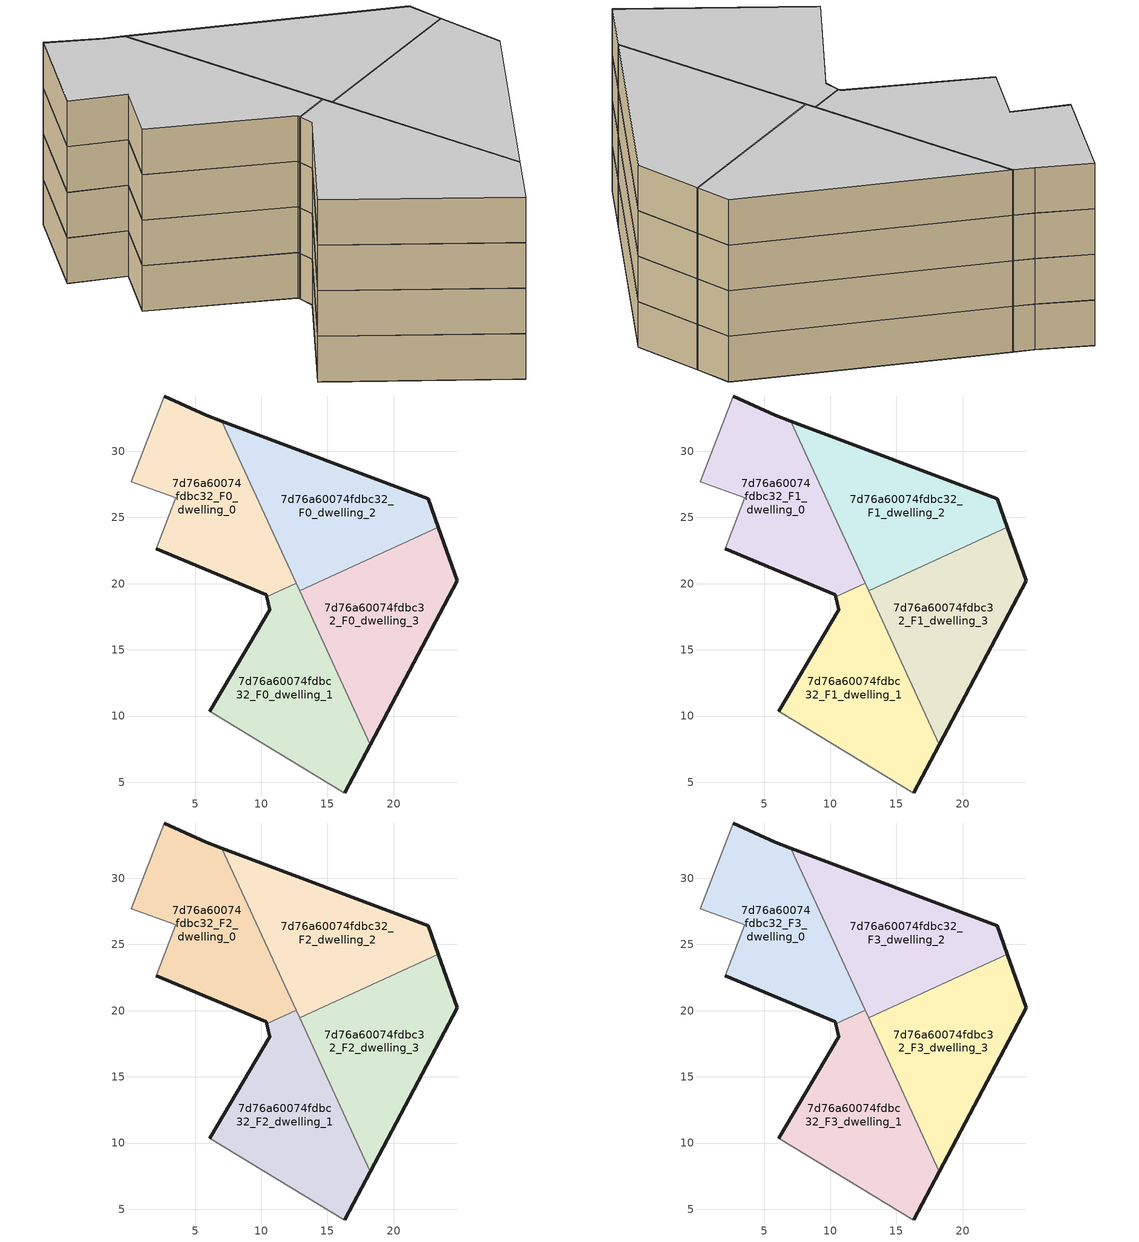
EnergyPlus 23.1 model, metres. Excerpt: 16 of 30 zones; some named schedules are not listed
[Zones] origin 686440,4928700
7d76a60074fdbc32_F0_dwelling_0
 floor ground (EU_floor_Construction): 12.65,20.02 7.03,32.27 5.85,32.72 2.69,34.17 0.18,27.68 3.56,26.49 2.06,22.65 10.38,19.15 10.41,19 z0
 wall outside (EU_wall_Construction): 2.69,34.17 5.85,32.72 7.03,32.27 / 10.41,19 10.38,19.15 2.06,22.65 z0:3
 wall adiabatic (EU_wall_Construction): 2.06,22.65 3.56,26.49 0.18,27.68 2.69,34.17 z0:3
 wall to 7d76a60074fdbc32_F0_dwelling_1 (EU_wall_Construction): 12.65,20.02 10.41,19 z0:3
 wall to 7d76a60074fdbc32_F0_dwelling_2 (EU_wall_Construction): 7.03,32.27 12.65,20.02 z0:3
7d76a60074fdbc32_F0_dwelling_1
 floor ground (EU_floor_Construction): 16.31,4.22 18.23,7.83 12.65,20.02 10.41,19 10.65,18.02 6.09,10.36 16.3,4.19 z0
 wall outside (EU_wall_Construction): 18.23,7.83 16.31,4.22 / 6.09,10.36 10.65,18.02 10.41,19 z0:3
 wall adiabatic (EU_wall_Construction): 16.31,4.22 16.3,4.19 6.09,10.36 z0:3
 wall to 7d76a60074fdbc32_F0_dwelling_3 (EU_wall_Construction): 12.91,19.45 18.23,7.83 z0:3
 wall to 7d76a60074fdbc32_F0_dwelling_2 (EU_wall_Construction): 12.64,20.02 12.91,19.45 z0:3
7d76a60074fdbc32_F0_dwelling_2
 floor ground (EU_floor_Construction): 23.38,24.25 22.61,26.4 7.03,32.27 12.91,19.45 z0
 wall outside (EU_wall_Construction): 7.03,32.27 22.61,26.4 23.38,24.25 z0:3
 wall to 7d76a60074fdbc32_F0_dwelling_3 (EU_wall_Construction): 23.38,24.25 12.91,19.45 z0:3
7d76a60074fdbc32_F0_dwelling_3
 floor ground (EU_floor_Construction): 18.23,7.83 24.81,20.22 23.38,24.25 12.91,19.45 z0
 wall outside (EU_wall_Construction): 23.38,24.25 24.81,20.22 18.23,7.83 z0:3
7d76a60074fdbc32_F1_dwelling_0
 floor to 7d76a60074fdbc32_F0_dwelling_0 (EU_floor_Construction): 12.65,20.02 7.03,32.27 5.85,32.72 2.69,34.17 0.18,27.68 3.56,26.49 2.06,22.65 10.38,19.15 10.41,19 z3
 wall outside (EU_wall_Construction): 2.69,34.17 5.85,32.72 7.03,32.27 / 10.41,19 10.38,19.15 2.06,22.65 z3:6
 wall adiabatic (EU_wall_Construction): 2.06,22.65 3.56,26.49 0.18,27.68 2.69,34.17 z3:6
 wall to 7d76a60074fdbc32_F1_dwelling_1 (EU_wall_Construction): 12.65,20.02 10.41,19 z3:6
 wall to 7d76a60074fdbc32_F1_dwelling_2 (EU_wall_Construction): 7.03,32.27 12.65,20.02 z3:6
7d76a60074fdbc32_F1_dwelling_1
 floor to 7d76a60074fdbc32_F0_dwelling_1 (EU_floor_Construction): 16.31,4.22 18.23,7.83 12.65,20.02 10.41,19 10.65,18.02 6.09,10.36 16.3,4.19 z3
 wall outside (EU_wall_Construction): 18.23,7.83 16.31,4.22 / 6.09,10.36 10.65,18.02 10.41,19 z3:6
 wall adiabatic (EU_wall_Construction): 16.31,4.22 16.3,4.19 6.09,10.36 z3:6
 wall to 7d76a60074fdbc32_F1_dwelling_3 (EU_wall_Construction): 12.91,19.45 18.23,7.83 z3:6
 wall to 7d76a60074fdbc32_F1_dwelling_2 (EU_wall_Construction): 12.64,20.02 12.91,19.45 z3:6
7d76a60074fdbc32_F1_dwelling_2
 floor to 7d76a60074fdbc32_F0_dwelling_2 (EU_floor_Construction): 23.38,24.25 22.61,26.4 7.03,32.27 12.91,19.45 z3
 wall outside (EU_wall_Construction): 7.03,32.27 22.61,26.4 23.38,24.25 z3:6
 wall to 7d76a60074fdbc32_F1_dwelling_3 (EU_wall_Construction): 23.38,24.25 12.91,19.45 z3:6
7d76a60074fdbc32_F1_dwelling_3
 floor to 7d76a60074fdbc32_F0_dwelling_3 (EU_floor_Construction): 18.23,7.83 24.81,20.22 23.38,24.25 12.91,19.45 z3
 wall outside (EU_wall_Construction): 23.38,24.25 24.81,20.22 18.23,7.83 z3:6
7d76a60074fdbc32_F2_dwelling_0
 floor to 7d76a60074fdbc32_F1_dwelling_0 (EU_floor_Construction): 12.65,20.02 7.03,32.27 5.85,32.72 2.69,34.17 0.18,27.68 3.56,26.49 2.06,22.65 10.38,19.15 10.41,19 z6
 wall outside (EU_wall_Construction): 2.69,34.17 5.85,32.72 7.03,32.27 / 10.41,19 10.38,19.15 2.06,22.65 z6:9
 wall adiabatic (EU_wall_Construction): 2.06,22.65 3.56,26.49 0.18,27.68 2.69,34.17 z6:9
 wall to 7d76a60074fdbc32_F2_dwelling_1 (EU_wall_Construction): 12.65,20.02 10.41,19 z6:9
 wall to 7d76a60074fdbc32_F2_dwelling_2 (EU_wall_Construction): 7.03,32.27 12.65,20.02 z6:9
7d76a60074fdbc32_F2_dwelling_1
 floor to 7d76a60074fdbc32_F1_dwelling_1 (EU_floor_Construction): 16.31,4.22 18.23,7.83 12.65,20.02 10.41,19 10.65,18.02 6.09,10.36 16.3,4.19 z6
 wall outside (EU_wall_Construction): 18.23,7.83 16.31,4.22 / 6.09,10.36 10.65,18.02 10.41,19 z6:9
 wall adiabatic (EU_wall_Construction): 16.31,4.22 16.3,4.19 6.09,10.36 z6:9
 wall to 7d76a60074fdbc32_F2_dwelling_3 (EU_wall_Construction): 12.91,19.45 18.23,7.83 z6:9
 wall to 7d76a60074fdbc32_F2_dwelling_2 (EU_wall_Construction): 12.64,20.02 12.91,19.45 z6:9
7d76a60074fdbc32_F2_dwelling_2
 floor to 7d76a60074fdbc32_F1_dwelling_2 (EU_floor_Construction): 23.38,24.25 22.61,26.4 7.03,32.27 12.91,19.45 z6
 wall outside (EU_wall_Construction): 7.03,32.27 22.61,26.4 23.38,24.25 z6:9
 wall to 7d76a60074fdbc32_F2_dwelling_3 (EU_wall_Construction): 23.38,24.25 12.91,19.45 z6:9
7d76a60074fdbc32_F2_dwelling_3
 floor to 7d76a60074fdbc32_F1_dwelling_3 (EU_floor_Construction): 18.23,7.83 24.81,20.22 23.38,24.25 12.91,19.45 z6
 wall outside (EU_wall_Construction): 23.38,24.25 24.81,20.22 18.23,7.83 z6:9
7d76a60074fdbc32_F3_dwelling_0
 floor to 7d76a60074fdbc32_F2_dwelling_0 (EU_floor_Construction): 12.65,20.02 7.03,32.27 5.85,32.72 2.69,34.17 0.18,27.68 3.56,26.49 2.06,22.65 10.38,19.15 10.41,19 z9
 wall outside (EU_wall_Construction): 2.69,34.17 5.85,32.72 7.03,32.27 / 10.41,19 10.38,19.15 2.06,22.65 z9:12
 wall adiabatic (EU_wall_Construction): 2.06,22.65 3.56,26.49 0.18,27.68 2.69,34.17 z9:12
 wall to 7d76a60074fdbc32_F3_dwelling_1 (EU_wall_Construction): 12.65,20.02 10.41,19 z9:12
 wall to 7d76a60074fdbc32_F3_dwelling_2 (EU_wall_Construction): 7.03,32.27 12.65,20.02 z9:12
 ceiling to 7d76a60074fdbc32_F4_dwelling_0 (EU_floor_Construction): 7.03,32.27 12.65,20.02 10.41,19 10.38,19.15 2.06,22.65 3.56,26.49 0.18,27.68 2.69,34.17 5.85,32.72 z12
7d76a60074fdbc32_F3_dwelling_1
 floor to 7d76a60074fdbc32_F2_dwelling_1 (EU_floor_Construction): 16.31,4.22 18.23,7.83 12.65,20.02 10.41,19 10.65,18.02 6.09,10.36 16.3,4.19 z9
 wall outside (EU_wall_Construction): 18.23,7.83 16.31,4.22 / 6.09,10.36 10.65,18.02 10.41,19 z9:12
 wall adiabatic (EU_wall_Construction): 16.31,4.22 16.3,4.19 6.09,10.36 z9:12
 wall to 7d76a60074fdbc32_F3_dwelling_3 (EU_wall_Construction): 12.91,19.45 18.23,7.83 z9:12
 wall to 7d76a60074fdbc32_F3_dwelling_2 (EU_wall_Construction): 12.64,20.02 12.91,19.45 z9:12
 ceiling to 7d76a60074fdbc32_F4_dwelling_1 (EU_floor_Construction): 12.65,20.02 18.23,7.83 16.31,4.22 16.3,4.19 6.09,10.36 10.65,18.02 10.41,19 z12
7d76a60074fdbc32_F3_dwelling_2
 floor to 7d76a60074fdbc32_F2_dwelling_2 (EU_floor_Construction): 23.38,24.25 22.61,26.4 7.03,32.27 12.91,19.45 z9
 wall outside (EU_wall_Construction): 7.03,32.27 22.61,26.4 23.38,24.25 z9:12
 wall to 7d76a60074fdbc32_F3_dwelling_3 (EU_wall_Construction): 23.38,24.25 12.91,19.45 z9:12
 ceiling to 7d76a60074fdbc32_F4_dwelling_2 (EU_floor_Construction): 22.61,26.4 23.38,24.25 12.91,19.45 7.03,32.27 z12
7d76a60074fdbc32_F3_dwelling_3
 floor to 7d76a60074fdbc32_F2_dwelling_3 (EU_floor_Construction): 18.23,7.83 24.81,20.22 23.38,24.25 12.91,19.45 z9
 wall outside (EU_wall_Construction): 23.38,24.25 24.81,20.22 18.23,7.83 z9:12
 ceiling to 7d76a60074fdbc32_F4_dwelling_3 (EU_floor_Construction): 23.38,24.25 24.81,20.22 18.23,7.83 12.91,19.45 z12
[Building]
EU S2 Campaign: North Axis=0; Terrain=City; Solar Distribution=FullExterior
[Site:Location]
Bologna: Latitude=44.5; Longitude=11.25; Time Zone=1; Elevation=37
[SizingPeriod:WeatherFileDays]
AnnualSizingPeriod: Begin Month=1; Begin Day of Month=1; End Month=12; End Day of Month=31; Day of Week for Start Day=Monday; Use Weather File Daylight Saving Period=No; Use Weather File Rain and Snow Indicators=No
[MATERIAL]
EU_InternalMass_Material: Roughness=MediumRough; Thickness=0.1; Conductivity=1; Density=1800; Specific Heat=900; Thermal Absorptance=0.9; Solar Absorptance=0.7; Visible Absorptance=0.7
[MATERIAL:NOMASS] Roughness=MediumRough; Thermal Absorptance=0.9; Solar Absorptance=0.7; Visible Absorptance=0.7
Name | Thermal Resistance
EU_wall_NoMass | 0.779417
EU_floor_NoMass | 0.588222
[CONSTRUCTION]
EU_wall_Construction: EU_wall_NoMass
EU_floor_Construction: EU_floor_NoMass
EU_InternalMass_Construction: EU_InternalMass_Material
[ZONE] Type=1; Multiplier=1; Ceiling Height=autocalculate; Floor Area=autocalculate; Part of Total Floor Area=Yes
Name | Volume
7d76a60074fdbc32_F0_dwelling_0; 7d76a60074fdbc32_F1_dwelling_0; 7d76a60074fdbc32_F2_dwelling_0; 7d76a60074fdbc32_F3_dwelling_0 | 287.31
7d76a60074fdbc32_F0_dwelling_1; 7d76a60074fdbc32_F1_dwelling_1; 7d76a60074fdbc32_F2_dwelling_1; 7d76a60074fdbc32_F3_dwelling_1 | 287.304
7d76a60074fdbc32_F0_dwelling_2; 7d76a60074fdbc32_F1_dwelling_2; 7d76a60074fdbc32_F2_dwelling_2; 7d76a60074fdbc32_F3_dwelling_2 | 287.308
7d76a60074fdbc32_F0_dwelling_3; 7d76a60074fdbc32_F1_dwelling_3; 7d76a60074fdbc32_F2_dwelling_3; 7d76a60074fdbc32_F3_dwelling_3 | 287.309
[INTERNALMASS] Construction=EU_InternalMass_Construction
Name | Zone or ZoneList | Surface Area
7d76a60074fdbc32_F0_dwelling_0_EU_InternalMass | 7d76a60074fdbc32_F0_dwelling_0 | 95.7689
7d76a60074fdbc32_F0_dwelling_1_EU_InternalMass | 7d76a60074fdbc32_F0_dwelling_1 | 95.7684
7d76a60074fdbc32_F0_dwelling_2_EU_InternalMass | 7d76a60074fdbc32_F0_dwelling_2 | 95.768
7d76a60074fdbc32_F0_dwelling_3_EU_InternalMass | 7d76a60074fdbc32_F0_dwelling_3 | 95.7682
7d76a60074fdbc32_F1_dwelling_0_EU_InternalMass | 7d76a60074fdbc32_F1_dwelling_0 | 95.7689
7d76a60074fdbc32_F1_dwelling_1_EU_InternalMass | 7d76a60074fdbc32_F1_dwelling_1 | 95.7684
7d76a60074fdbc32_F1_dwelling_2_EU_InternalMass | 7d76a60074fdbc32_F1_dwelling_2 | 95.768
7d76a60074fdbc32_F1_dwelling_3_EU_InternalMass | 7d76a60074fdbc32_F1_dwelling_3 | 95.7682
7d76a60074fdbc32_F2_dwelling_0_EU_InternalMass | 7d76a60074fdbc32_F2_dwelling_0 | 95.7689
7d76a60074fdbc32_F2_dwelling_1_EU_InternalMass | 7d76a60074fdbc32_F2_dwelling_1 | 95.7684
7d76a60074fdbc32_F2_dwelling_2_EU_InternalMass | 7d76a60074fdbc32_F2_dwelling_2 | 95.768
7d76a60074fdbc32_F2_dwelling_3_EU_InternalMass | 7d76a60074fdbc32_F2_dwelling_3 | 95.7682
7d76a60074fdbc32_F3_dwelling_0_EU_InternalMass | 7d76a60074fdbc32_F3_dwelling_0 | 95.7689
7d76a60074fdbc32_F3_dwelling_1_EU_InternalMass | 7d76a60074fdbc32_F3_dwelling_1 | 95.7684
7d76a60074fdbc32_F3_dwelling_2_EU_InternalMass | 7d76a60074fdbc32_F3_dwelling_2 | 95.768
7d76a60074fdbc32_F3_dwelling_3_EU_InternalMass | 7d76a60074fdbc32_F3_dwelling_3 | 95.7682
[OTHEREQUIPMENT] Fuel Type=Electricity; Design Level Calculation Method=Watts/Area; Power per Zone Floor Area=1; Fraction Latent=0; Fraction Radiant=0; Fraction Lost=0; Carbon Dioxide Generation Rate=0; EndUse Subcategory=EU_Step8_InternalGains
Name | Zone or ZoneList or Space or SpaceList | Schedule
EU_Step8_InternalGain_7d76a60074fdbc32_F0_dwelling_0_f000 | 7d76a60074fdbc32_F0_dwelling_0 | EU_Step8_GainSchedule_7d76a60074fdbc32_F0_dwelling_0_f000
EU_Step8_InternalGain_7d76a60074fdbc32_F0_dwelling_1_f000 | 7d76a60074fdbc32_F0_dwelling_1 | EU_Step8_GainSchedule_7d76a60074fdbc32_F0_dwelling_1_f000
EU_Step8_InternalGain_7d76a60074fdbc32_F0_dwelling_2_f000 | 7d76a60074fdbc32_F0_dwelling_2 | EU_Step8_GainSchedule_7d76a60074fdbc32_F0_dwelling_2_f000
EU_Step8_InternalGain_7d76a60074fdbc32_F0_dwelling_3_f000 | 7d76a60074fdbc32_F0_dwelling_3 | EU_Step8_GainSchedule_7d76a60074fdbc32_F0_dwelling_3_f000
EU_Step8_InternalGain_7d76a60074fdbc32_F1_dwelling_0_f000 | 7d76a60074fdbc32_F1_dwelling_0 | EU_Step8_GainSchedule_7d76a60074fdbc32_F1_dwelling_0_f000
EU_Step8_InternalGain_7d76a60074fdbc32_F1_dwelling_1_f000 | 7d76a60074fdbc32_F1_dwelling_1 | EU_Step8_GainSchedule_7d76a60074fdbc32_F1_dwelling_1_f000
EU_Step8_InternalGain_7d76a60074fdbc32_F1_dwelling_2_f000 | 7d76a60074fdbc32_F1_dwelling_2 | EU_Step8_GainSchedule_7d76a60074fdbc32_F1_dwelling_2_f000
EU_Step8_InternalGain_7d76a60074fdbc32_F1_dwelling_3_f000 | 7d76a60074fdbc32_F1_dwelling_3 | EU_Step8_GainSchedule_7d76a60074fdbc32_F1_dwelling_3_f000
EU_Step8_InternalGain_7d76a60074fdbc32_F2_dwelling_0_f000 | 7d76a60074fdbc32_F2_dwelling_0 | EU_Step8_GainSchedule_7d76a60074fdbc32_F2_dwelling_0_f000
EU_Step8_InternalGain_7d76a60074fdbc32_F2_dwelling_1_f000 | 7d76a60074fdbc32_F2_dwelling_1 | EU_Step8_GainSchedule_7d76a60074fdbc32_F2_dwelling_1_f000
EU_Step8_InternalGain_7d76a60074fdbc32_F2_dwelling_2_f000 | 7d76a60074fdbc32_F2_dwelling_2 | EU_Step8_GainSchedule_7d76a60074fdbc32_F2_dwelling_2_f000
EU_Step8_InternalGain_7d76a60074fdbc32_F2_dwelling_3_f000 | 7d76a60074fdbc32_F2_dwelling_3 | EU_Step8_GainSchedule_7d76a60074fdbc32_F2_dwelling_3_f000
EU_Step8_InternalGain_7d76a60074fdbc32_F3_dwelling_0_f000 | 7d76a60074fdbc32_F3_dwelling_0 | EU_Step8_GainSchedule_7d76a60074fdbc32_F3_dwelling_0_f000
EU_Step8_InternalGain_7d76a60074fdbc32_F3_dwelling_1_f000 | 7d76a60074fdbc32_F3_dwelling_1 | EU_Step8_GainSchedule_7d76a60074fdbc32_F3_dwelling_1_f000
EU_Step8_InternalGain_7d76a60074fdbc32_F3_dwelling_2_f000 | 7d76a60074fdbc32_F3_dwelling_2 | EU_Step8_GainSchedule_7d76a60074fdbc32_F3_dwelling_2_f000
EU_Step8_InternalGain_7d76a60074fdbc32_F3_dwelling_3_f000 | 7d76a60074fdbc32_F3_dwelling_3 | EU_Step8_GainSchedule_7d76a60074fdbc32_F3_dwelling_3_f000
[ZONEVENTILATION:DESIGNFLOWRATE] Schedule=EU_AlwaysOn; Design Flow Rate Calculation Method=AirChanges/Hour; Air Changes per Hour=0.712058; Ventilation Type=Natural; Fan Pressure Rise=0; Fan Total Efficiency=1; Constant Term Coefficient=1; Temperature Term Coefficient=0; Velocity Term Coefficient=0; Velocity Squared Term Coefficient=0; Minimum Indoor Temperature=-100; Maximum Indoor Temperature=100; Delta Temperature=-100; Minimum Outdoor Temperature=-100; Maximum Outdoor Temperature=100; Maximum Wind Speed=40
Name | Zone or ZoneList or Space or SpaceList
EU_ConstantAir_7d76a60074fdbc32_F0_dwelling_0 | 7d76a60074fdbc32_F0_dwelling_0
EU_ConstantAir_7d76a60074fdbc32_F0_dwelling_1 | 7d76a60074fdbc32_F0_dwelling_1
EU_ConstantAir_7d76a60074fdbc32_F0_dwelling_2 | 7d76a60074fdbc32_F0_dwelling_2
EU_ConstantAir_7d76a60074fdbc32_F0_dwelling_3 | 7d76a60074fdbc32_F0_dwelling_3
EU_ConstantAir_7d76a60074fdbc32_F1_dwelling_0 | 7d76a60074fdbc32_F1_dwelling_0
EU_ConstantAir_7d76a60074fdbc32_F1_dwelling_1 | 7d76a60074fdbc32_F1_dwelling_1
EU_ConstantAir_7d76a60074fdbc32_F1_dwelling_2 | 7d76a60074fdbc32_F1_dwelling_2
EU_ConstantAir_7d76a60074fdbc32_F1_dwelling_3 | 7d76a60074fdbc32_F1_dwelling_3
EU_ConstantAir_7d76a60074fdbc32_F2_dwelling_0 | 7d76a60074fdbc32_F2_dwelling_0
EU_ConstantAir_7d76a60074fdbc32_F2_dwelling_1 | 7d76a60074fdbc32_F2_dwelling_1
EU_ConstantAir_7d76a60074fdbc32_F2_dwelling_2 | 7d76a60074fdbc32_F2_dwelling_2
EU_ConstantAir_7d76a60074fdbc32_F2_dwelling_3 | 7d76a60074fdbc32_F2_dwelling_3
EU_ConstantAir_7d76a60074fdbc32_F3_dwelling_0 | 7d76a60074fdbc32_F3_dwelling_0
EU_ConstantAir_7d76a60074fdbc32_F3_dwelling_1 | 7d76a60074fdbc32_F3_dwelling_1
EU_ConstantAir_7d76a60074fdbc32_F3_dwelling_2 | 7d76a60074fdbc32_F3_dwelling_2
EU_ConstantAir_7d76a60074fdbc32_F3_dwelling_3 | 7d76a60074fdbc32_F3_dwelling_3
[HVACTEMPLATE:THERMOSTAT] Constant Heating Setpoint=20; Constant Cooling Setpoint=50
EU_HeatOnly_7d76a60074fdbc32_F0_dwelling_0; EU_HeatOnly_7d76a60074fdbc32_F0_dwelling_1; EU_HeatOnly_7d76a60074fdbc32_F0_dwelling_2; EU_HeatOnly_7d76a60074fdbc32_F0_dwelling_3; EU_HeatOnly_7d76a60074fdbc32_F1_dwelling_0; EU_HeatOnly_7d76a60074fdbc32_F1_dwelling_1; EU_HeatOnly_7d76a60074fdbc32_F1_dwelling_2; EU_HeatOnly_7d76a60074fdbc32_F1_dwelling_3; EU_HeatOnly_7d76a60074fdbc32_F2_dwelling_0; EU_HeatOnly_7d76a60074fdbc32_F2_dwelling_1; EU_HeatOnly_7d76a60074fdbc32_F2_dwelling_2; EU_HeatOnly_7d76a60074fdbc32_F2_dwelling_3; EU_HeatOnly_7d76a60074fdbc32_F3_dwelling_0; EU_HeatOnly_7d76a60074fdbc32_F3_dwelling_1; EU_HeatOnly_7d76a60074fdbc32_F3_dwelling_2; EU_HeatOnly_7d76a60074fdbc32_F3_dwelling_3; EU_HeatOnly_7d76a60074fdbc32_F4_dwelling_0; EU_HeatOnly_7d76a60074fdbc32_F4_dwelling_1; EU_HeatOnly_7d76a60074fdbc32_F4_dwelling_2; EU_HeatOnly_7d76a60074fdbc32_F4_dwelling_3; EU_HeatOnly_7d76a60074fdbc32_F5_dwelling_0; EU_HeatOnly_7d76a60074fdbc32_F5_dwelling_1; EU_HeatOnly_7d76a60074fdbc32_F5_dwelling_2; EU_HeatOnly_7d76a60074fdbc32_F5_dwelling_3; EU_HeatOnly_7d76a60074fdbc32_F6_dwelling_0; EU_HeatOnly_7d76a60074fdbc32_F6_dwelling_1; EU_HeatOnly_7d76a60074fdbc32_F6_dwelling_2; EU_HeatOnly_7d76a60074fdbc32_F7_dwelling_0; EU_HeatOnly_7d76a60074fdbc32_F7_dwelling_1; EU_HeatOnly_7d76a60074fdbc32_F7_dwelling_2
[HVACTEMPLATE:ZONE:IDEALLOADSAIRSYSTEM] System Availability Schedule=EU_AlwaysOn; Maximum Heating Supply Air Temperature=50; Minimum Cooling Supply Air Temperature=13; Maximum Heating Supply Air Humidity Ratio=0.0156; Minimum Cooling Supply Air Humidity Ratio=0.0077; Heating Limit=NoLimit; Cooling Limit=NoLimit; Heating Availability Schedule=EU_AlwaysOn; Cooling Availability Schedule=EU_CoolingOff; Dehumidification Control Type=ConstantSensibleHeatRatio; Cooling Sensible Heat Ratio=0.7; Dehumidification Setpoint=60; Humidification Control Type=None; Humidification Setpoint=30; Outdoor Air Method=None; Outdoor Air Flow Rate per Person=0.00944; Outdoor Air Flow Rate per Zone Floor Area=0; Outdoor Air Flow Rate per Zone=0; Demand Controlled Ventilation Type=None; Outdoor Air Economizer Type=NoEconomizer; Heat Recovery Type=None; Sensible Heat Recovery Effectiveness=0.7; Latent Heat Recovery Effectiveness=0.65
Name | Template Thermostat
7d76a60074fdbc32_F0_dwelling_0 | EU_HeatOnly_7d76a60074fdbc32_F0_dwelling_0
7d76a60074fdbc32_F0_dwelling_1 | EU_HeatOnly_7d76a60074fdbc32_F0_dwelling_1
7d76a60074fdbc32_F0_dwelling_2 | EU_HeatOnly_7d76a60074fdbc32_F0_dwelling_2
7d76a60074fdbc32_F0_dwelling_3 | EU_HeatOnly_7d76a60074fdbc32_F0_dwelling_3
7d76a60074fdbc32_F1_dwelling_0 | EU_HeatOnly_7d76a60074fdbc32_F1_dwelling_0
7d76a60074fdbc32_F1_dwelling_1 | EU_HeatOnly_7d76a60074fdbc32_F1_dwelling_1
7d76a60074fdbc32_F1_dwelling_2 | EU_HeatOnly_7d76a60074fdbc32_F1_dwelling_2
7d76a60074fdbc32_F1_dwelling_3 | EU_HeatOnly_7d76a60074fdbc32_F1_dwelling_3
7d76a60074fdbc32_F2_dwelling_0 | EU_HeatOnly_7d76a60074fdbc32_F2_dwelling_0
7d76a60074fdbc32_F2_dwelling_1 | EU_HeatOnly_7d76a60074fdbc32_F2_dwelling_1
7d76a60074fdbc32_F2_dwelling_2 | EU_HeatOnly_7d76a60074fdbc32_F2_dwelling_2
7d76a60074fdbc32_F2_dwelling_3 | EU_HeatOnly_7d76a60074fdbc32_F2_dwelling_3
